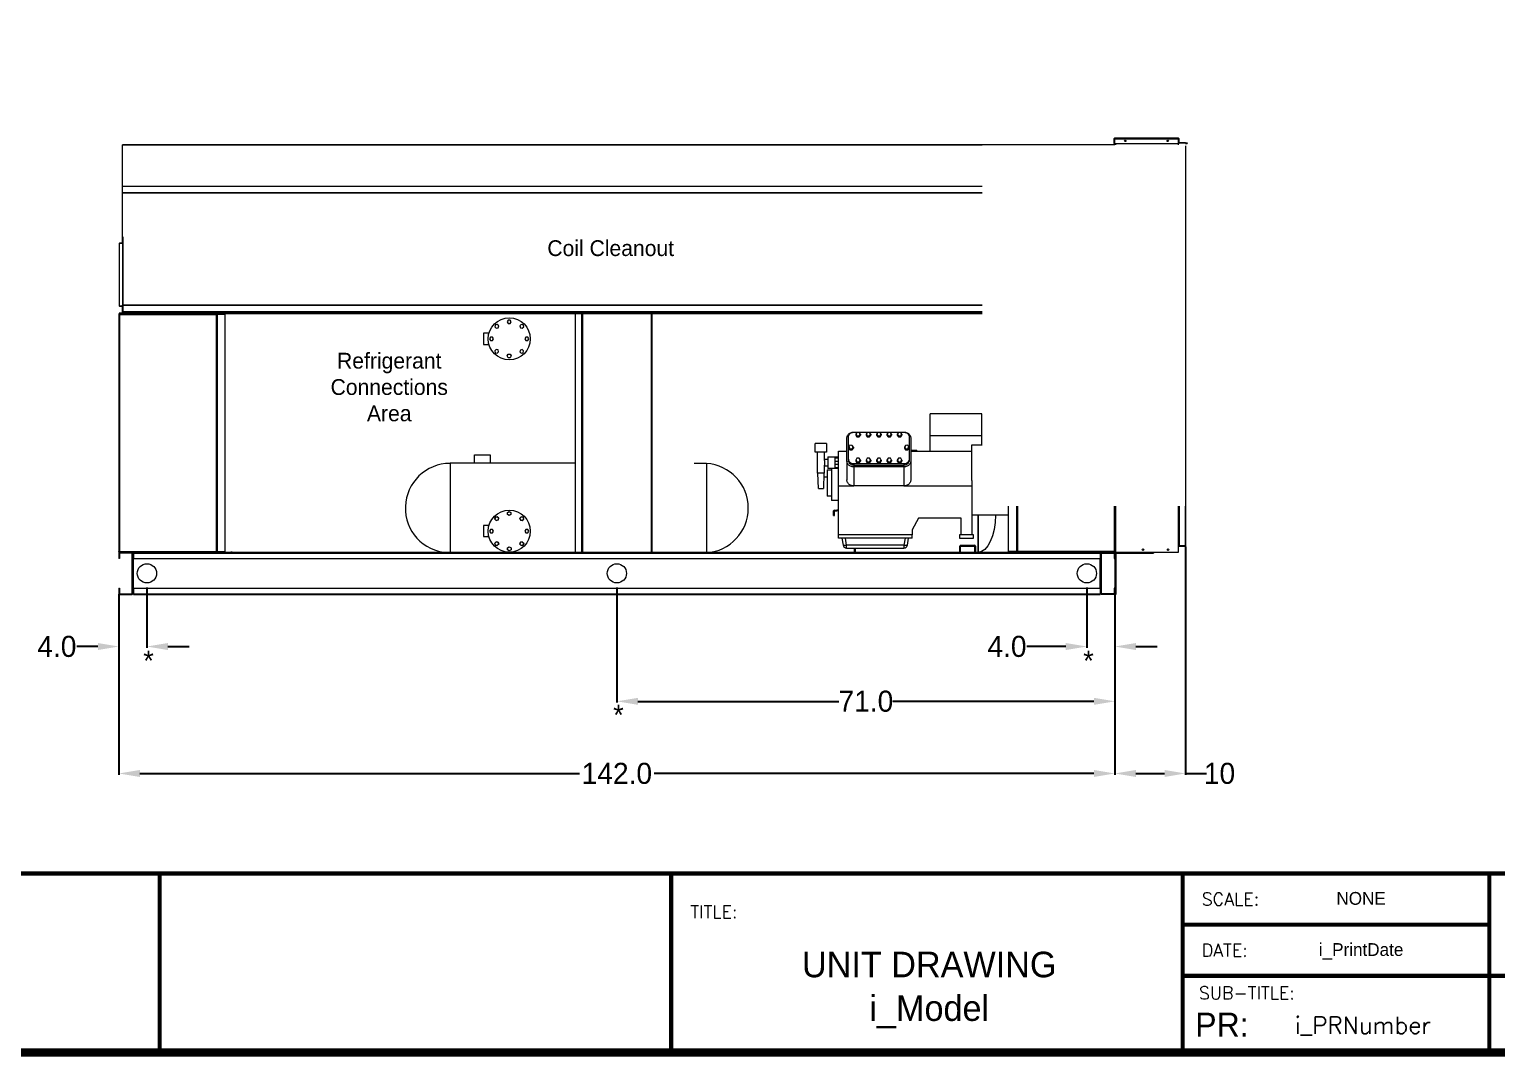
# Model space of a CAD drawing. Header units: inches. Extents: x 2468 to 2948, y -685 to -381.
# Drawn here: x 2574 to 2783.1, y -678.1 to -531.7 of the extents above; entities that cross this region are included whole.
import ezdxf
from ezdxf.enums import TextEntityAlignment as Align

# ---------------------------------------------------------------- set-up
doc = ezdxf.new("R2010")
doc.units = ezdxf.units.IN
doc.header["$MEASUREMENT"] = 0
doc.layers.add('L128', color=7, linetype='Continuous')
doc.styles.add('SIMPLEX', font='SIMPLEX')
doc.dimstyles.get("Standard").update_dxf_attribs({"dimtxt": 3, "dimasz": 3, "dimexe": 0.18, "dimexo": 0.0625, "dimgap": 0.09, "dimtad": 0, "dimtih": 1, "dimtoh": 1, "dimdec": 1, "dimzin": 0, "dimdsep": 46, "dimtxsty": 'Standard', "dimcen": 0.09, "dimadec": 0, "dimazin": 0, "dimtfac": 1, "dimtdec": 1, "dimtofl": 0, "dimtmove": 0, "dimatfit": 3, "dimfxl": 1, "dimtolj": 1, "dimtzin": 0, "dimarcsym": 0})

# ---------------------------------------------------------------- blocks, each defined once
blk = doc.blocks.new('*D9')
at = {"color": 0, "lineweight": -2}
for p, q in [((2728.71, -612.29), (2728.71, -619.84)), ((2724.71, -613.29), (2724.71, -619.84)), ((2721.71, -619.66), (2716.16, -619.66)), ((2731.71, -619.66), (2734.71, -619.66))]:
    blk.add_line(p, q, dxfattribs=at)
at = {"color": 0}
for points in [[(2721.71, -619.16), (2721.71, -620.16), (2724.71, -619.66)], [(2731.71, -619.16), (2731.71, -620.16), (2728.71, -619.66)]]:
    blk.add_solid(points, dxfattribs=at)
at = {"color": 0, "insert": (2713.32, -619.66), "char_height": 3, "attachment_point": 5}
blk.add_mtext('\\A1;4.0', dxfattribs=at)
blk = doc.blocks.new('*D10')
at = {"color": 0, "lineweight": -2}
for p, q in [((2738.78, -605.39), (2738.78, -637.93)), ((2728.71, -612.29), (2728.71, -637.93)), ((2731.71, -637.75), (2735.78, -637.75)), ((2738.78, -637.75), (2741.78, -637.75))]:
    blk.add_line(p, q, dxfattribs=at)
at = {"color": 0}
for points in [[(2731.71, -637.25), (2731.71, -638.25), (2728.71, -637.75)], [(2735.78, -637.25), (2735.78, -638.25), (2738.78, -637.75)]]:
    blk.add_solid(points, dxfattribs=at)
at = {"color": 0, "insert": (2743.62, -637.75), "char_height": 3, "attachment_point": 5}
blk.add_mtext('\\A1;10', dxfattribs=at)
blk = doc.blocks.new('*D11')
at = {"color": 0, "lineweight": -2}
for p, q in [((2586.72, -612.19), (2586.72, -619.84)), ((2590.72, -613.29), (2590.72, -619.84)), ((2583.72, -619.66), (2580.72, -619.66)), ((2593.72, -619.66), (2596.72, -619.66))]:
    blk.add_line(p, q, dxfattribs=at)
at = {"color": 0}
for points in [[(2583.72, -619.16), (2583.72, -620.16), (2586.72, -619.66)], [(2593.72, -619.16), (2593.72, -620.16), (2590.72, -619.66)]]:
    blk.add_solid(points, dxfattribs=at)
at = {"color": 0, "insert": (2577.88, -619.66), "char_height": 3, "attachment_point": 5}
blk.add_mtext('\\A1;4.0', dxfattribs=at)
blk = doc.blocks.new('*D12')
at = {"color": 0, "lineweight": -2}
for p, q in [((2586.72, -616.08), (2586.72, -637.93)), ((2728.71, -616.13), (2728.71, -637.93)), ((2589.72, -637.75), (2652.37, -637.75)), ((2725.71, -637.75), (2663.05, -637.75))]:
    blk.add_line(p, q, dxfattribs=at)
at = {"color": 0}
for points in [[(2589.72, -637.25), (2589.72, -638.25), (2586.72, -637.75)], [(2725.71, -637.25), (2725.71, -638.25), (2728.71, -637.75)]]:
    blk.add_solid(points, dxfattribs=at)
at = {"color": 0, "insert": (2657.71, -637.75), "char_height": 3, "attachment_point": 5}
blk.add_mtext('\\A1;142.0', dxfattribs=at)
blk = doc.blocks.new('*D8')
at = {"color": 0, "lineweight": -2}
for p, q in [((2728.71, -612.29), (2728.71, -627.65)), ((2657.71, -613.29), (2657.71, -627.65)), ((2660.71, -627.47), (2689.37, -627.47)), ((2725.71, -627.47), (2697.05, -627.47))]:
    blk.add_line(p, q, dxfattribs=at)
at = {"color": 0}
for points in [[(2660.71, -626.97), (2660.71, -627.97), (2657.71, -627.47)], [(2725.71, -626.97), (2725.71, -627.97), (2728.71, -627.47)]]:
    blk.add_solid(points, dxfattribs=at)
at = {"color": 0, "insert": (2693.21, -627.47), "char_height": 3, "attachment_point": 5}
blk.add_mtext('\\A1;71.0', dxfattribs=at)

msp = doc.modelspace()

# ---------------------------------------------------------------- linework, layer by layer
at = {"color": 0, "linetype": 'Continuous', "lineweight": 15}
for p, q in [((2638.69, -575.03), (2638.69, -576.6)), ((2639.46, -575.03), (2638.69, -575.03)), ((2638.69, -576.6), (2639.46, -576.6)), ((2638.69, -602.43), (2638.69, -604)), ((2639.46, -602.43), (2638.69, -602.43)), ((2638.69, -604), (2639.46, -604))]:
    msp.add_line(p, q, dxfattribs=at)
at = {"color": 0}
for p, q in [((2590.72, -611.23), (2590.72, -613.23)), ((2590.72, -611.23), (2590.72, -613.23)), ((2657.71, -611.23), (2657.71, -613.23)), ((2724.71, -611.23), (2724.71, -613.23)), ((2724.71, -611.23), (2724.71, -613.23))]:
    msp.add_line(p, q, dxfattribs=at)
at = {"color": 0, "lineweight": 25}
for p, q in [((2592.55, -677.52), (2592.55, -652)), ((2665.45, -677.52), (2665.45, -652)), ((2738.35, -652), (2884.15, -652)), ((2738.35, -677.52), (2738.35, -652)), ((2782.09, -652), (2782.09, -677.52)), ((2782.09, -659.29), (2738.35, -659.29)), ((2884.15, -666.58), (2738.35, -666.58))]:
    msp.add_line(p, q, dxfattribs=at)
for points, const_width in [([(2475.91, -677.52), (2942.47, -677.52), (2942.47, -385.92), (2475.91, -385.92), (2475.91, -677.52)], 1.17), ([(2593.24, -652), (2475.91, -652)], 0.583), ([(2942.47, -652), (2592.55, -652), (2592.55, -677.52)], 0.583), ([(2665.45, -652), (2665.45, -677.52)], 0.583), ([(2738.35, -652), (2738.35, -677.52)], 0.583), ([(2782.09, -652), (2782.09, -677.52)], 0.583), ([(2782.09, -659.29), (2738.35, -659.29)], 0.583), ([(2884.15, -666.58), (2738.35, -666.58)], 0.583)]:
    msp.add_lwpolyline(points, dxfattribs=dict(at, const_width=const_width))
at = {"color": 0, "linetype": 'Continuous', "lineweight": 15}
for points in [[(2640.78, -574.23), (2640.86, -573.96), (2640.66, -573.76), (2640.39, -573.83), (2640.32, -574.1), (2640.51, -574.3)], [(2642.06, -573.38), (2642.2, -573.62), (2642.48, -573.62), (2642.62, -573.38), (2642.48, -573.14), (2642.2, -573.14)], [(2643.96, -574.24), (2644.23, -574.31), (2644.43, -574.11), (2644.35, -573.84), (2644.08, -573.77), (2643.88, -573.97)], [(2640.12, -575.81), (2639.98, -575.57), (2639.7, -575.57), (2639.56, -575.81), (2639.7, -576.06), (2639.98, -576.06)], [(2644.61, -575.82), (2644.75, -576.07), (2645.03, -576.07), (2645.17, -575.82), (2645.03, -575.58), (2644.75, -575.58)], [(2640.78, -577.4), (2640.51, -577.33), (2640.31, -577.53), (2640.38, -577.8), (2640.65, -577.87), (2640.85, -577.67)], [(2642.06, -578.26), (2642.2, -578.01), (2642.48, -578.01), (2642.62, -578.26), (2642.48, -578.5), (2642.2, -578.5)], [(2643.95, -577.41), (2643.88, -577.68), (2644.07, -577.88), (2644.35, -577.81), (2644.42, -577.53), (2644.22, -577.34)], [(2640.78, -601.64), (2640.51, -601.71), (2640.31, -601.51), (2640.38, -601.24), (2640.65, -601.17), (2640.85, -601.36)], [(2640.78, -601.63), (2640.86, -601.36), (2640.66, -601.16), (2640.39, -601.23), (2640.32, -601.5), (2640.51, -601.7)], [(2642.36, -600.97), (2642.12, -600.83), (2642.12, -600.55), (2642.36, -600.41), (2642.6, -600.55), (2642.6, -600.83)], [(2643.95, -601.63), (2643.88, -601.36), (2644.07, -601.16), (2644.35, -601.23), (2644.42, -601.5), (2644.22, -601.7)], [(2643.96, -601.64), (2644.23, -601.71), (2644.43, -601.51), (2644.35, -601.24), (2644.08, -601.17), (2643.88, -601.36)], [(2640.12, -603.21), (2639.98, -602.97), (2639.7, -602.97), (2639.56, -603.21), (2639.7, -603.45), (2639.98, -603.45)], [(2644.61, -603.22), (2644.75, -603.47), (2645.03, -603.47), (2645.17, -603.22), (2645.03, -602.98), (2644.75, -602.98)], [(2640.78, -604.8), (2640.51, -604.73), (2640.31, -604.93), (2640.38, -605.2), (2640.65, -605.27), (2640.85, -605.07)], [(2640.78, -604.81), (2640.86, -605.08), (2640.66, -605.28), (2640.39, -605.2), (2640.32, -604.93), (2640.51, -604.74)], [(2642.37, -605.46), (2642.62, -605.6), (2642.62, -605.88), (2642.37, -606.02), (2642.13, -605.88), (2642.13, -605.6)], [(2643.96, -604.8), (2644.23, -604.73), (2644.43, -604.93), (2644.35, -605.2), (2644.08, -605.27), (2643.88, -605.07)], [(2643.95, -604.81), (2643.88, -605.08), (2644.07, -605.28), (2644.35, -605.2), (2644.42, -604.93), (2644.22, -604.74)]]:
    msp.add_lwpolyline(points, close=True, dxfattribs=at)
for centre in [(2642.37, -575.82), (2642.37, -603.22), (2642.37, -603.22)]:
    msp.add_circle(centre, 3, dxfattribs=at)
at = {"layer": 'L128', "color": 0, "linetype": 'Continuous', "lineweight": 15}
for p, q in [((2728.56, -547.31), (2728.64, -547.31)), ((2728.56, -547.31), (2728.56, -547.98)), ((2728.56, -547.98), (2728.64, -547.98)), ((2728.64, -547.23), (2728.64, -547.31)), ((2737.78, -547.23), (2728.64, -547.23)), ((2728.64, -547.31), (2737.78, -547.31)), ((2728.64, -547.31), (2728.64, -547.98)), ((2728.64, -547.31), (2728.64, -547.98)), ((2728.64, -547.98), (2737.78, -547.98)), ((2728.71, -547.98), (2728.71, -548.18)), ((2728.78, -547.98), (2728.78, -548.18)), ((2737.71, -547.98), (2737.71, -548.18)), ((2737.78, -547.31), (2737.78, -547.23)), ((2737.78, -547.98), (2737.78, -547.31)), ((2737.78, -547.31), (2737.86, -547.31)), ((2737.78, -547.85), (2737.78, -547.31)), ((2737.78, -547.37), (2737.78, -547.37)), ((2737.78, -547.85), (2737.86, -547.85)), ((2737.78, -548.18), (2737.78, -547.85)), ((2737.86, -547.85), (2737.85, -547.92)), ((2738.75, -547.96), (2737.85, -547.92)), ((2737.86, -547.85), (2737.86, -547.31)), ((2738.75, -547.89), (2737.86, -547.85)), ((2738.75, -547.89), (2738.75, -547.96)), ((2738.75, -547.89), (2739, -547.9)), ((2738.75, -547.96), (2739, -547.97)), ((2739, -547.9), (2739, -547.97)), ((2716.75, -548.18), (2587.25, -548.18)), ((2587.25, -548.23), (2587.25, -548.18)), ((2709.78, -548.23), (2587.25, -548.23)), ((2587.25, -562.24), (2587.25, -548.23)), ((2728.71, -548.18), (2716.83, -548.18)), ((2738.78, -548.29), (2738.78, -605.33)), ((2738.78, -548.29), (2738.78, -605.33)), ((2709.78, -554.09), (2587.3, -554.09)), ((2709.78, -555.02), (2587.3, -555.02)), ((2709.78, -555.02), (2587.3, -555.02)), ((2709.78, -555.02), (2587.3, -555.02)), ((2709.78, -555.07), (2587.3, -555.07)), ((2709.78, -555.07), (2587.3, -555.07)), ((2709.78, -555.07), (2587.3, -555.07)), ((2586.82, -562.22), (2586.77, -562.22)), ((2586.77, -562.22), (2586.77, -571.12)), ((2586.82, -562.22), (2586.82, -562.17)), ((2587.25, -562.17), (2586.82, -562.17)), ((2586.82, -571.12), (2586.82, -562.22)), ((2587.25, -562.22), (2586.82, -562.22)), ((2587.25, -562.22), (2586.82, -562.22)), ((2587.3, -562.24), (2587.25, -562.24)), ((2587.25, -562.24), (2587.25, -571.02)), ((2587.3, -561.27), (2587.3, -562.19)), ((2587.3, -562.19), (2587.3, -562.24)), ((2587.3, -562.19), (2587.3, -562.19)), ((2587.3, -562.24), (2587.3, -571.02)), ((2587.25, -572.18), (2587.25, -571.02)), ((2587.25, -571.02), (2587.3, -571.02)), ((2587.3, -571.02), (2587.3, -571.07)), ((2709.78, -571.02), (2587.3, -571.02)), ((2586.72, -572.34), (2586.82, -572.34)), ((2586.72, -572.34), (2586.72, -606.13)), ((2587, -572.17), (2586.75, -572.17)), ((2586.75, -572.17), (2586.75, -572.23)), ((2586.82, -572.23), (2586.75, -572.23)), ((2586.77, -571.12), (2586.82, -571.12)), ((2586.82, -571.12), (2587.25, -571.12)), ((2586.82, -571.17), (2586.82, -571.12)), ((2586.82, -571.12), (2587.25, -571.12)), ((2586.82, -571.17), (2587.25, -571.17)), ((2586.82, -572.23), (2587.4, -572.23)), ((2586.82, -572.33), (2586.82, -572.23)), ((2586.82, -572.23), (2586.82, -572.23)), ((2586.82, -572.34), (2600.61, -572.34)), ((2586.82, -572.34), (2586.82, -606.13)), ((2587.25, -572.17), (2587, -572.17)), ((2587, -572.17), (2587, -572.23)), ((2587.5, -572.18), (2587.25, -572.18)), ((2587.25, -572.18), (2587.25, -572.23)), ((2709.78, -572.18), (2587.25, -572.18)), ((2587.25, -572.18), (2587.25, -572.18)), ((2709.78, -571.07), (2587.3, -571.07)), ((2587.3, -571.07), (2587.3, -571.07)), ((2709.78, -571.07), (2587.3, -571.07)), ((2587.3, -571.07), (2587.3, -571.99)), ((2709.78, -571.99), (2587.3, -571.99)), ((2587.5, -572.23), (2587.4, -572.23)), ((2587.5, -572.18), (2587.5, -572.23)), ((2709.78, -572.18), (2587.5, -572.18)), ((2709.78, -572.23), (2587.5, -572.23)), ((2600.61, -572.23), (2600.61, -572.34)), ((2600.61, -572.34), (2600.61, -606.13)), ((2600.61, -572.34), (2600.72, -572.34)), ((2600.72, -572.34), (2600.72, -606.13)), ((2600.72, -606.13), (2600.72, -572.34)), ((2600.72, -572.34), (2600.72, -572.34)), ((2601.86, -572.34), (2600.72, -572.34)), ((2601.86, -606.13), (2601.86, -572.34)), ((2651.82, -606.23), (2651.82, -572.23)), ((2652.71, -572.23), (2652.71, -606.23)), ((2652.71, -606.23), (2652.71, -572.23)), ((2652.82, -572.23), (2652.82, -606.23)), ((2662.61, -572.23), (2662.61, -606.23)), ((2662.71, -572.23), (2662.71, -606.23)), ((2662.71, -572.23), (2662.71, -606.23)), ((2709.73, -586.52), (2702.35, -586.52)), ((2702.35, -589.66), (2702.35, -586.52)), ((2709.73, -589.66), (2709.73, -586.52)), ((2690.74, -592.98), (2690.74, -589.78)), ((2691.49, -589.1), (2698.61, -589.1)), ((2691.49, -589.11), (2698.61, -589.11)), ((2691.93, -589.15), (2691.77, -589.4)), ((2691.77, -589.4), (2691.93, -589.65)), ((2691.77, -589.4), (2691.77, -589.53)), ((2691.77, -589.53), (2691.93, -589.78)), ((2692.25, -589.15), (2691.93, -589.15)), ((2691.93, -589.65), (2692.25, -589.65)), ((2691.93, -589.65), (2691.93, -589.78)), ((2691.93, -589.78), (2692.25, -589.78)), ((2692.42, -589.4), (2692.25, -589.15)), ((2692.25, -589.65), (2692.42, -589.4)), ((2692.25, -589.78), (2692.42, -589.53)), ((2692.25, -589.65), (2692.25, -589.78)), ((2692.42, -589.4), (2692.42, -589.53)), ((2693.41, -589.15), (2693.25, -589.4)), ((2693.25, -589.4), (2693.41, -589.65)), ((2693.25, -589.4), (2693.25, -589.53)), ((2693.25, -589.53), (2693.41, -589.78)), ((2693.74, -589.15), (2693.41, -589.15)), ((2693.41, -589.65), (2693.41, -589.78)), ((2693.41, -589.65), (2693.74, -589.65)), ((2693.41, -589.78), (2693.74, -589.78)), ((2693.9, -589.4), (2693.74, -589.15)), ((2693.74, -589.65), (2693.9, -589.4)), ((2693.74, -589.78), (2693.9, -589.53)), ((2693.74, -589.65), (2693.74, -589.78)), ((2693.9, -589.4), (2693.9, -589.53)), ((2694.89, -589.15), (2694.73, -589.4)), ((2694.73, -589.4), (2694.89, -589.65)), ((2694.73, -589.4), (2694.73, -589.53)), ((2694.73, -589.53), (2694.89, -589.78)), ((2695.22, -589.15), (2694.89, -589.15)), ((2694.89, -589.65), (2695.22, -589.65)), ((2694.89, -589.65), (2694.89, -589.78)), ((2694.89, -589.78), (2695.22, -589.78)), ((2695.38, -589.4), (2695.22, -589.15)), ((2695.22, -589.65), (2695.38, -589.4)), ((2695.22, -589.78), (2695.38, -589.53)), ((2695.22, -589.65), (2695.22, -589.78)), ((2695.38, -589.4), (2695.38, -589.53)), ((2696.37, -589.15), (2696.21, -589.4)), ((2696.21, -589.4), (2696.37, -589.65)), ((2696.21, -589.4), (2696.21, -589.53)), ((2696.21, -589.53), (2696.37, -589.78)), ((2696.7, -589.15), (2696.37, -589.15)), ((2696.37, -589.65), (2696.7, -589.65)), ((2696.37, -589.65), (2696.37, -589.78)), ((2696.37, -589.78), (2696.7, -589.78)), ((2696.86, -589.4), (2696.7, -589.15)), ((2696.7, -589.65), (2696.86, -589.4)), ((2696.7, -589.78), (2696.86, -589.53)), ((2696.7, -589.65), (2696.7, -589.78)), ((2696.86, -589.4), (2696.86, -589.53)), ((2697.85, -589.15), (2697.69, -589.4)), ((2697.69, -589.4), (2697.85, -589.65)), ((2697.69, -589.4), (2697.69, -589.53)), ((2697.69, -589.53), (2697.85, -589.78)), ((2698.18, -589.15), (2697.85, -589.15)), ((2697.85, -589.65), (2698.18, -589.65)), ((2697.85, -589.65), (2697.85, -589.78)), ((2697.85, -589.78), (2698.18, -589.78)), ((2698.34, -589.4), (2698.18, -589.15)), ((2698.18, -589.65), (2698.34, -589.4)), ((2698.18, -589.78), (2698.34, -589.53)), ((2698.18, -589.65), (2698.18, -589.78)), ((2698.34, -589.4), (2698.34, -589.53)), ((2699.36, -589.78), (2699.36, -592.98)), ((2709.73, -589.66), (2702.35, -589.66)), ((2702.35, -591.8), (2702.35, -589.66)), ((2709.73, -590.92), (2709.73, -589.66)), ((2685.98, -591.97), (2685.98, -590.72)), ((2687.61, -590.72), (2685.98, -590.72)), ((2687.61, -590.72), (2687.61, -591.97)), ((2689.3, -591.8), (2690.49, -591.8)), ((2689.3, -596.78), (2689.3, -591.8)), ((2690.49, -593.18), (2690.49, -589.99)), ((2690.93, -590.99), (2690.77, -591.24)), ((2690.77, -591.24), (2690.93, -591.49)), ((2690.77, -591.24), (2690.77, -591.38)), ((2690.77, -591.38), (2690.93, -591.63)), ((2691.26, -591), (2690.93, -590.99)), ((2690.93, -591.49), (2691.25, -591.49)), ((2690.93, -591.49), (2690.93, -591.63)), ((2690.93, -591.63), (2691.25, -591.63)), ((2691.25, -591.49), (2691.42, -591.25)), ((2691.25, -591.63), (2691.42, -591.38)), ((2691.25, -591.49), (2691.25, -591.63)), ((2691.42, -591.25), (2691.26, -591)), ((2691.42, -591.25), (2691.42, -591.38)), ((2698.85, -591), (2698.69, -591.25)), ((2698.69, -591.25), (2698.85, -591.49)), ((2698.69, -591.25), (2698.69, -591.38)), ((2698.69, -591.38), (2698.85, -591.63)), ((2699.18, -590.99), (2698.85, -591)), ((2698.85, -591.49), (2699.18, -591.49)), ((2698.85, -591.49), (2698.85, -591.63)), ((2698.85, -591.63), (2699.18, -591.63)), ((2699.34, -591.24), (2699.18, -590.99)), ((2699.18, -591.49), (2699.34, -591.24)), ((2699.18, -591.63), (2699.34, -591.38)), ((2699.18, -591.49), (2699.18, -591.63)), ((2699.34, -591.24), (2699.34, -591.38)), ((2699.61, -589.99), (2699.61, -593.18)), ((2700.49, -591.74), (2699.61, -591.74)), ((2699.61, -591.8), (2708.31, -591.8)), ((2700.49, -591.74), (2700.49, -591.8)), ((2708.31, -590.92), (2709.78, -590.92)), ((2708.31, -595.99), (2708.31, -590.92)), ((2651.82, -593.55), (2633.93, -593.55)), ((2633.93, -593.55), (2633.93, -606.29)), ((2670.48, -593.56), (2668.71, -593.56)), ((2670.48, -593.56), (2670.48, -606.29)), ((2687.61, -591.97), (2685.98, -591.97)), ((2686.3, -594.97), (2686.3, -591.97)), ((2687.3, -593.13), (2687.3, -591.97)), ((2687.3, -592.97), (2687.8, -592.97)), ((2687.3, -593.13), (2687.3, -593.8)), ((2687.3, -594.97), (2687.3, -593.8)), ((2687.8, -593.97), (2687.3, -593.97)), ((2687.8, -592.65), (2689.3, -592.65)), ((2687.8, -592.65), (2687.8, -594.28)), ((2688.8, -592.76), (2689.3, -592.76)), ((2688.8, -592.76), (2688.8, -593.25)), ((2688.8, -593.25), (2689.3, -593.25)), ((2688.8, -593.25), (2688.8, -593.68)), ((2688.8, -593.68), (2689.3, -593.68)), ((2688.8, -593.68), (2688.8, -594.17)), ((2690.49, -593.18), (2690.49, -595.89)), ((2690.74, -592.98), (2690.74, -593.18)), ((2691.49, -593.64), (2691.49, -593.85)), ((2698.61, -593.64), (2691.49, -593.64)), ((2698.61, -593.85), (2691.49, -593.85)), ((2691.93, -592.84), (2691.77, -593.09)), ((2691.77, -593.09), (2691.93, -593.34)), ((2691.77, -593.09), (2691.77, -593.23)), ((2691.77, -593.23), (2691.93, -593.48)), ((2692.25, -592.84), (2691.93, -592.84)), ((2691.93, -593.34), (2692.25, -593.34)), ((2691.93, -593.34), (2691.93, -593.48)), ((2691.93, -593.48), (2692.25, -593.48)), ((2692.42, -593.09), (2692.25, -592.84)), ((2692.25, -593.34), (2692.42, -593.09)), ((2692.25, -593.48), (2692.42, -593.23)), ((2692.25, -593.34), (2692.25, -593.48)), ((2692.42, -593.09), (2692.42, -593.23)), ((2693.41, -592.84), (2693.25, -593.09)), ((2693.25, -593.09), (2693.41, -593.34)), ((2693.25, -593.09), (2693.25, -593.23)), ((2693.25, -593.23), (2693.41, -593.48)), ((2693.74, -592.84), (2693.41, -592.84)), ((2693.41, -593.34), (2693.74, -593.34)), ((2693.41, -593.34), (2693.41, -593.48)), ((2693.41, -593.48), (2693.74, -593.48)), ((2693.9, -593.09), (2693.74, -592.84)), ((2693.74, -593.34), (2693.9, -593.09)), ((2693.74, -593.48), (2693.9, -593.23)), ((2693.74, -593.34), (2693.74, -593.48)), ((2693.9, -593.09), (2693.9, -593.23)), ((2694.89, -592.84), (2694.73, -593.09)), ((2694.73, -593.09), (2694.89, -593.34)), ((2694.73, -593.09), (2694.73, -593.23)), ((2694.73, -593.23), (2694.89, -593.48)), ((2695.22, -592.84), (2694.89, -592.84)), ((2694.89, -593.34), (2695.22, -593.34)), ((2694.89, -593.34), (2694.89, -593.48)), ((2694.89, -593.48), (2695.22, -593.48)), ((2695.38, -593.09), (2695.22, -592.84)), ((2695.22, -593.34), (2695.38, -593.09)), ((2695.22, -593.48), (2695.38, -593.23)), ((2695.22, -593.34), (2695.22, -593.48)), ((2695.38, -593.09), (2695.38, -593.23)), ((2696.37, -592.84), (2696.21, -593.09)), ((2696.21, -593.09), (2696.37, -593.34)), ((2696.21, -593.09), (2696.21, -593.23)), ((2696.21, -593.23), (2696.37, -593.48)), ((2696.7, -592.84), (2696.37, -592.84)), ((2696.37, -593.34), (2696.37, -593.48)), ((2696.37, -593.34), (2696.7, -593.34)), ((2696.37, -593.48), (2696.7, -593.48)), ((2696.86, -593.09), (2696.7, -592.84)), ((2696.7, -593.34), (2696.86, -593.09)), ((2696.7, -593.48), (2696.86, -593.23)), ((2696.7, -593.34), (2696.7, -593.48)), ((2696.86, -593.09), (2696.86, -593.23)), ((2697.85, -592.84), (2697.69, -593.09)), ((2697.69, -593.09), (2697.85, -593.34)), ((2697.69, -593.09), (2697.69, -593.23)), ((2697.69, -593.23), (2697.85, -593.48)), ((2698.18, -592.84), (2697.85, -592.84)), ((2697.85, -593.34), (2697.85, -593.48)), ((2697.85, -593.34), (2698.18, -593.34)), ((2697.85, -593.48), (2698.18, -593.48)), ((2698.34, -593.09), (2698.18, -592.84)), ((2698.18, -593.34), (2698.34, -593.09)), ((2698.18, -593.48), (2698.34, -593.23)), ((2698.18, -593.34), (2698.18, -593.48)), ((2698.34, -593.09), (2698.34, -593.23)), ((2698.61, -593.64), (2698.61, -593.85)), ((2699.36, -592.98), (2699.36, -593.18)), ((2699.61, -593.18), (2699.61, -595.89)), ((2687.3, -594.97), (2686.3, -594.97)), ((2686.44, -597.14), (2686.36, -594.97)), ((2687.23, -594.97), (2687.16, -597.14)), ((2687.22, -595.48), (2687.67, -595.48)), ((2687.67, -594.49), (2688.3, -594.49)), ((2687.67, -594.49), (2687.67, -598.22)), ((2689.3, -594.28), (2687.8, -594.28)), ((2688.3, -594.28), (2688.3, -598.86)), ((2688.8, -594.17), (2689.3, -594.17)), ((2691.49, -594.07), (2691.49, -596.78)), ((2698.61, -594.07), (2691.49, -594.07)), ((2698.61, -594.07), (2698.61, -596.78)), ((2708.31, -595.99), (2708.31, -596.78)), ((2686.44, -597.14), (2687.16, -597.14)), ((2689.3, -596.78), (2691.49, -596.78)), ((2689.3, -603.73), (2689.3, -596.78)), ((2698.61, -596.78), (2691.49, -596.78)), ((2698.61, -596.78), (2708.31, -596.78)), ((2708.31, -596.78), (2708.31, -603.73)), ((2688.3, -598.22), (2687.67, -598.22)), ((2689.3, -598.86), (2688.3, -598.86)), ((2688.71, -600.23), (2688.71, -600.34)), ((2688.71, -600.23), (2689.08, -600.23)), ((2689.3, -600.23), (2689.08, -600.23)), ((2689.08, -600.23), (2689.08, -600.34)), ((2713.56, -606.13), (2713.56, -599.68)), ((2714.71, -599.68), (2714.71, -606.13)), ((2714.71, -606.13), (2714.71, -599.68)), ((2714.81, -599.68), (2714.81, -606.13)), ((2728.6, -599.68), (2728.6, -606.13)), ((2728.71, -599.68), (2728.71, -606.23)), ((2728.78, -599.68), (2728.78, -606.23)), ((2737.71, -599.68), (2737.71, -606.23)), ((2737.71, -599.68), (2737.71, -606.23)), ((2737.78, -606.23), (2737.78, -599.68)), ((2737.78, -606.23), (2737.78, -599.68)), ((2737.86, -604.83), (2737.86, -599.68)), ((2737.86, -599.68), (2737.86, -605.33)), ((2737.86, -604.83), (2737.86, -599.68)), ((2737.86, -599.68), (2737.86, -605.33)), ((2738.71, -599.68), (2738.71, -605.33)), ((2738.71, -599.68), (2738.71, -605.33)), ((2688.71, -600.34), (2688.6, -600.34)), ((2688.6, -600.98), (2688.6, -600.34)), ((2688.6, -600.98), (2688.71, -600.98)), ((2688.71, -600.34), (2689.08, -600.34)), ((2688.71, -600.98), (2688.71, -600.34)), ((2689.3, -600.34), (2689.08, -600.34)), ((2700.7, -601.39), (2699.79, -603.01)), ((2702.91, -601.39), (2700.7, -601.39)), ((2706.78, -601.39), (2702.91, -601.39)), ((2706.78, -603.73), (2706.78, -601.39)), ((2713.56, -600.92), (2708.31, -600.92)), ((2709.17, -600.92), (2709.17, -606.23)), ((2709.18, -600.92), (2709.18, -606.22)), ((2709.2, -600.92), (2709.2, -606.23)), ((2699.79, -603.73), (2689.3, -603.73)), ((2689.3, -604.23), (2689.3, -603.73)), ((2699.79, -604.23), (2689.3, -604.23)), ((2689.8, -604.23), (2689.97, -605.23)), ((2690.46, -605.23), (2690.29, -604.23)), ((2698.8, -604.23), (2698.63, -605.23)), ((2699.12, -605.23), (2699.3, -604.23)), ((2699.79, -603.01), (2699.79, -603.73)), ((2699.79, -604.23), (2699.79, -603.73)), ((2706.55, -603.73), (2706.55, -604.23)), ((2708.55, -603.73), (2706.55, -603.73)), ((2706.55, -604.23), (2708.55, -604.23)), ((2708.55, -604.23), (2708.55, -603.73)), ((2586.71, -606.23), (2586.71, -606.13)), ((2586.72, -606.13), (2586.71, -606.13)), ((2586.82, -606.23), (2586.71, -606.23)), ((2586.72, -606.13), (2586.82, -606.13)), ((2586.72, -606.34), (2586.82, -606.34)), ((2586.72, -606.34), (2586.72, -607.11)), ((2586.82, -606.13), (2600.61, -606.13)), ((2586.82, -606.13), (2586.82, -606.23)), ((2586.82, -606.34), (2586.82, -606.23)), ((2588.61, -606.23), (2586.82, -606.23)), ((2588.61, -606.34), (2586.82, -606.34)), ((2586.82, -606.34), (2586.82, -607.11)), ((2588.61, -606.23), (2600.61, -606.23)), ((2588.61, -606.23), (2588.61, -606.34)), ((2588.61, -606.34), (2588.72, -606.34)), ((2588.61, -612.13), (2588.61, -606.34)), ((2588.72, -606.34), (2588.82, -606.34)), ((2588.72, -612.13), (2588.72, -606.34)), ((2588.78, -606.23), (2588.78, -606.34)), ((2588.78, -606.23), (2588.82, -606.23)), ((2588.82, -606.23), (2726.6, -606.23)), ((2588.82, -606.23), (2588.82, -606.34)), ((2588.82, -606.34), (2726.6, -606.34)), ((2588.82, -606.34), (2588.82, -607.11)), ((2588.82, -612.13), (2588.82, -606.34)), ((2588.82, -606.34), (2588.82, -606.34)), ((2600.73, -606.13), (2600.61, -606.13)), ((2600.61, -606.13), (2600.61, -606.23)), ((2600.61, -606.13), (2600.72, -606.13)), ((2600.72, -606.13), (2600.72, -606.13)), ((2600.72, -606.13), (2601.86, -606.13)), ((2600.73, -606.23), (2600.73, -606.13)), ((2600.79, -606.13), (2600.73, -606.13)), ((2600.79, -606.13), (2600.79, -606.13)), ((2600.79, -606.13), (2600.79, -606.13)), ((2600.79, -606.13), (2600.79, -606.13)), ((2600.79, -606.13), (2600.79, -606.13)), ((2600.79, -606.13), (2600.79, -606.13)), ((2600.79, -606.13), (2600.79, -606.13)), ((2600.79, -606.13), (2600.79, -606.13)), ((2600.79, -606.13), (2600.79, -606.13)), ((2600.79, -606.13), (2600.79, -606.13)), ((2602.79, -606.23), (2602.79, -606.13)), ((2602.8, -606.23), (2602.8, -606.13)), ((2651.82, -606.23), (2663.61, -606.23)), ((2698.63, -605.23), (2690.46, -605.23)), ((2690.46, -605.64), (2690.46, -605.23)), ((2690.46, -605.64), (2698.63, -605.64)), ((2691.6, -606.23), (2691.6, -605.64)), ((2691.71, -606.23), (2691.71, -605.64)), ((2698.63, -605.23), (2698.63, -605.64)), ((2706.61, -605.34), (2706.71, -605.34)), ((2706.61, -606.23), (2706.61, -605.34)), ((2706.71, -605.23), (2708.71, -605.23)), ((2706.71, -605.34), (2706.71, -605.23)), ((2706.71, -605.34), (2708.71, -605.34)), ((2706.71, -606.23), (2706.71, -605.34)), ((2708.71, -605.23), (2708.71, -605.34)), ((2708.71, -605.34), (2708.81, -605.34)), ((2708.71, -605.34), (2708.71, -606.23)), ((2708.81, -605.34), (2708.81, -606.23)), ((2709.18, -606.22), (2709.17, -606.23)), ((2709.2, -606.23), (2709.18, -606.22)), ((2714.71, -606.13), (2713.56, -606.13)), ((2714.81, -606.13), (2714.71, -606.13)), ((2714.71, -606.13), (2714.71, -606.13)), ((2728.6, -606.13), (2714.81, -606.13)), ((2714.81, -606.13), (2714.81, -606.23)), ((2726.81, -606.23), (2714.81, -606.23)), ((2726.6, -606.23), (2726.6, -606.34)), ((2726.6, -606.34), (2726.6, -607.11)), ((2726.71, -606.34), (2726.6, -606.34)), ((2726.6, -606.34), (2726.6, -612.13)), ((2726.6, -606.34), (2726.6, -606.34)), ((2726.71, -606.34), (2726.71, -612.13)), ((2726.71, -606.34), (2726.81, -606.34)), ((2726.81, -606.34), (2726.81, -606.23)), ((2726.81, -606.23), (2728.6, -606.23)), ((2726.81, -606.34), (2728.6, -606.34)), ((2726.81, -612.13), (2726.81, -606.34)), ((2728.71, -606.13), (2728.6, -606.13)), ((2728.6, -606.13), (2728.6, -606.23)), ((2728.6, -606.23), (2728.6, -606.34)), ((2728.6, -606.34), (2728.71, -606.34)), ((2728.6, -606.34), (2728.6, -607.11)), ((2728.71, -606.23), (2728.78, -606.23)), ((2728.71, -606.23), (2728.71, -606.34)), ((2728.71, -606.34), (2728.71, -607.11)), ((2728.78, -606.23), (2737.71, -606.23)), ((2728.84, -606.23), (2728.84, -612.23)), ((2728.84, -606.23), (2728.84, -612.23)), ((2728.84, -606.37), (2734.21, -606.37)), ((2730.21, -606.37), (2730.71, -606.37)), ((2734.21, -606.23), (2734.21, -606.37)), ((2737.71, -606.23), (2737.78, -606.23)), ((2737.86, -604.83), (2737.78, -604.83)), ((2737.86, -605.33), (2737.78, -605.33)), ((2738.71, -605.33), (2737.78, -605.33)), ((2738.71, -605.4), (2737.78, -605.4)), ((2737.86, -604.83), (2737.86, -605.33)), ((2737.86, -605.33), (2737.86, -605.33)), ((2738.71, -605.33), (2737.86, -605.33)), ((2738.78, -605.33), (2738.71, -605.33)), ((2738.71, -605.33), (2738.71, -605.4)), ((2586.82, -607.11), (2586.72, -607.11)), ((2588.82, -607.11), (2726.6, -607.11)), ((2588.82, -611.36), (2588.82, -607.11)), ((2726.6, -611.36), (2726.6, -607.11)), ((2728.6, -607.11), (2728.71, -607.11)), ((2728.71, -607.11), (2728.71, -611.36)), ((2586.72, -611.36), (2586.72, -612.13)), ((2586.72, -611.36), (2586.82, -611.36)), ((2586.82, -612.13), (2586.72, -612.13)), ((2586.82, -611.36), (2586.82, -612.13)), ((2586.82, -612.23), (2586.82, -612.13)), ((2586.82, -612.13), (2588.61, -612.13)), ((2586.82, -612.23), (2588.61, -612.23)), ((2588.72, -612.13), (2588.61, -612.13)), ((2588.61, -612.13), (2588.61, -612.23)), ((2588.72, -612.13), (2588.82, -612.13)), ((2588.82, -611.36), (2588.82, -612.13)), ((2588.82, -611.36), (2726.6, -611.36)), ((2588.82, -612.13), (2726.6, -612.13)), ((2588.82, -612.13), (2588.82, -612.23)), ((2588.82, -612.13), (2588.82, -612.13)), ((2588.82, -612.23), (2726.6, -612.23)), ((2726.6, -611.36), (2726.6, -612.13)), ((2726.6, -612.13), (2726.6, -612.23)), ((2726.71, -612.13), (2726.6, -612.13)), ((2726.6, -612.13), (2726.6, -612.13)), ((2726.81, -612.13), (2726.71, -612.13)), ((2726.81, -612.23), (2726.81, -612.13)), ((2728.6, -612.13), (2726.81, -612.13)), ((2728.6, -612.23), (2726.81, -612.23)), ((2728.6, -611.36), (2728.6, -612.13)), ((2728.71, -611.36), (2728.6, -611.36)), ((2728.6, -612.13), (2728.6, -612.23)), ((2728.71, -612.13), (2728.6, -612.13)), ((2728.71, -611.36), (2728.71, -612.13)), ((2728.71, -612.13), (2728.71, -612.23)), ((2728.84, -612.23), (2728.71, -612.23)), ((2728.84, -612.23), (2728.84, -612.23))]:
    msp.add_line(p, q, dxfattribs=at)
at = {"layer": 'L128', "color": 0, "linetype": 'Continuous', "lineweight": 15, "flags": 128}
for points in [[(2690.49, -589.99), (2690.5, -589.88), (2690.52, -589.77), (2690.56, -589.67), (2690.61, -589.57), (2690.67, -589.48), (2690.74, -589.4), (2690.83, -589.32), (2690.92, -589.25), (2691.03, -589.2), (2691.14, -589.16), (2691.25, -589.12), (2691.37, -589.1), (2691.49, -589.1)], [(2690.74, -589.78), (2690.75, -589.68), (2690.77, -589.59), (2690.81, -589.5), (2690.86, -589.42), (2690.93, -589.34), (2691, -589.28), (2691.09, -589.22), (2691.18, -589.17), (2691.28, -589.14), (2691.39, -589.12), (2691.49, -589.11)], [(2698.61, -589.1), (2698.74, -589.1), (2698.85, -589.12), (2698.97, -589.16), (2699.08, -589.2), (2699.18, -589.25), (2699.28, -589.32), (2699.36, -589.4), (2699.44, -589.48), (2699.5, -589.57), (2699.55, -589.67), (2699.59, -589.77), (2699.61, -589.88), (2699.61, -589.99)], [(2698.61, -589.11), (2698.72, -589.12), (2698.83, -589.14), (2698.93, -589.17), (2699.02, -589.22), (2699.11, -589.28), (2699.18, -589.34), (2699.25, -589.42), (2699.3, -589.5), (2699.33, -589.59), (2699.36, -589.68), (2699.36, -589.78)], [(2691.49, -594.07), (2691.37, -594.07), (2691.25, -594.05), (2691.14, -594.01), (2691.03, -593.97), (2690.92, -593.92), (2690.83, -593.85), (2690.74, -593.77), (2690.67, -593.69), (2690.61, -593.6), (2690.56, -593.5), (2690.52, -593.4), (2690.5, -593.29), (2690.49, -593.18)], [(2691.49, -593.64), (2691.39, -593.64), (2691.28, -593.62), (2691.18, -593.58), (2691.09, -593.54), (2691, -593.48), (2690.93, -593.41), (2690.86, -593.34), (2690.81, -593.26), (2690.77, -593.17), (2690.75, -593.07), (2690.74, -592.98)], [(2691.49, -593.85), (2691.39, -593.84), (2691.28, -593.82), (2691.18, -593.79), (2691.09, -593.74), (2691, -593.69), (2690.93, -593.62), (2690.86, -593.54), (2690.81, -593.46), (2690.77, -593.37), (2690.75, -593.28), (2690.74, -593.18)], [(2699.36, -592.98), (2699.36, -593.07), (2699.33, -593.17), (2699.3, -593.26), (2699.25, -593.34), (2699.18, -593.41), (2699.11, -593.48), (2699.02, -593.54), (2698.93, -593.58), (2698.83, -593.62), (2698.72, -593.64), (2698.61, -593.64)], [(2699.36, -593.18), (2699.36, -593.28), (2699.33, -593.37), (2699.3, -593.46), (2699.25, -593.54), (2699.18, -593.62), (2699.11, -593.69), (2699.02, -593.74), (2698.93, -593.79), (2698.83, -593.82), (2698.72, -593.84), (2698.61, -593.85)], [(2699.61, -593.18), (2699.61, -593.29), (2699.59, -593.4), (2699.55, -593.5), (2699.5, -593.6), (2699.44, -593.69), (2699.36, -593.77), (2699.28, -593.85), (2699.18, -593.92), (2699.08, -593.97), (2698.97, -594.01), (2698.85, -594.05), (2698.74, -594.07), (2698.61, -594.07)], [(2691.49, -596.78), (2691.37, -596.77), (2691.25, -596.75), (2691.14, -596.72), (2691.03, -596.68), (2690.92, -596.62), (2690.83, -596.55), (2690.74, -596.48), (2690.67, -596.39), (2690.61, -596.3), (2690.56, -596.2), (2690.52, -596.1), (2690.5, -596), (2690.49, -595.89)], [(2699.61, -595.89), (2699.61, -596), (2699.59, -596.1), (2699.55, -596.2), (2699.5, -596.3), (2699.44, -596.39), (2699.36, -596.48), (2699.28, -596.55), (2699.18, -596.62), (2699.08, -596.68), (2698.97, -596.72), (2698.85, -596.75), (2698.74, -596.77), (2698.61, -596.78)], [(2600.73, -606.23), (2600.73, -606.21), (2600.73, -606.19), (2600.73, -606.17), (2600.73, -606.16), (2600.73, -606.15), (2600.73, -606.14), (2600.73, -606.13), (2600.73, -606.13)], [(2690.46, -605.23), (2690.38, -605.24), (2690.3, -605.25), (2690.22, -605.26), (2690.15, -605.26), (2690.09, -605.26), (2690.04, -605.26), (2690.01, -605.25), (2689.98, -605.24), (2689.97, -605.23)], [(2699.12, -605.23), (2699.11, -605.24), (2699.09, -605.25), (2699.05, -605.26), (2699, -605.26), (2698.94, -605.26), (2698.87, -605.26), (2698.79, -605.25), (2698.71, -605.24), (2698.63, -605.23)]]:
    msp.add_lwpolyline(points, dxfattribs=at)
at = {"layer": 'L128', "color": 0, "linetype": 'Continuous', "lineweight": 15}
msp.add_lwpolyline([(2637.43, -592.36), (2639.64, -592.36), (2639.64, -593.55), (2637.43, -593.55)], close=True, dxfattribs=at)
for centre, radius in [((2730.17, -547.61), 0.0995), ((2736.25, -547.61), 0.0995), ((2732.71, -605.86), 0.0995), ((2736.28, -605.86), 0.0995), ((2590.72, -609.23), 1.37), ((2657.71, -609.23), 1.37), ((2724.71, -609.23), 1.37)]:
    msp.add_circle(centre, radius, dxfattribs=at)
for centre, radius, start, end in [((2728.64, -547.31), 0.0757, 90, 180), ((2728.64, -547.31), 0.001, 90, 180), ((2737.78, -547.31), 0.0757, 0, 90), ((2737.78, -547.31), 0.001, 0, 90), ((2737.86, -547.85), 0.0757, 196.653, 267.5), ((2737.86, -547.85), 0.001, 180, 267.5), ((2586.82, -562.22), 0.0488, 90, 180), ((2586.82, -562.22), 0.001, 90, 180), ((2586.82, -571.12), 0.0488, 180, 270), ((2586.82, -571.12), 0.001, 180, 270), ((2633.93, -599.93), 6.37, 90, 266.358), ((2670.08, -599.93), 6.37, 273.642, 86.358), ((2688.71, -600.34), 0.106, 90, 180), ((2688.71, -600.34), 0.001, 90, 180), ((2586.82, -606.34), 0.106, 90, 180), ((2586.82, -606.34), 0.001, 90, 180), ((2588.61, -606.34), 0.106, 360, 90), ((2588.61, -606.34), 0.001, 0, 90), ((2690.46, -605.14), 0.5, 190, 270), ((2698.63, -605.14), 0.5, 270, 350), ((2706.71, -605.34), 0.106, 90, 180), ((2706.71, -605.34), 0.001, 90, 180), ((2708.71, -605.34), 0.106, 0, 90), ((2708.71, -605.34), 0.001, 0, 90), ((2726.81, -606.34), 0.106, 90, 180), ((2726.81, -606.34), 0.001, 90, 180), ((2728.6, -606.34), 0.106, 0, 90), ((2728.6, -606.34), 0.001, 0, 90), ((2738.71, -605.33), 0.001, 270, 0), ((2738.71, -605.33), 0.0757, 270, 0), ((2586.82, -612.13), 0.106, 180, 270), ((2586.82, -612.13), 0.001, 180, 270), ((2588.61, -612.13), 0.106, 270, 0), ((2588.61, -612.13), 0.001, 270, 0), ((2726.81, -612.13), 0.106, 180, 270), ((2726.81, -612.13), 0.001, 180, 270), ((2728.6, -612.13), 0.001, 270, 0), ((2728.6, -612.13), 0.106, 270, 0)]:
    msp.add_arc(centre, radius, start, end, dxfattribs=at)
at = {"layer": 'L128', "color": 0, "linetype": 'Continuous', "lineweight": 15, "extrusion": (4.3e-15, 0, -1)}
msp.add_ellipse((2709.18, -600.86), major_axis=(0, 5.38), ratio=0.465116, start_param=1.582424, end_param=3.136731, dxfattribs=at)
at = {"layer": 'L128', "color": 0, "linetype": 'Continuous', "lineweight": 15}
for points, knots in [([(2586.82, -572.23), (2586.81, -572.23), (2586.78, -572.24), (2586.75, -572.26), (2586.72, -572.29), (2586.72, -572.32), (2586.72, -572.34)], [0, 0, 0, 0, 0.249989, 0.499993, 0.749997, 1, 1, 1, 1]), ([(2586.82, -572.34), (2586.82, -572.32), (2586.82, -572.29), (2586.82, -572.26), (2586.82, -572.24), (2586.82, -572.23), (2586.82, -572.23)], [0, 0, 0, 0, 0.249999, 0.500009, 0.749998, 1, 1, 1, 1]), ([(2586.72, -606.13), (2586.72, -606.14), (2586.72, -606.17), (2586.75, -606.2), (2586.78, -606.23), (2586.81, -606.23), (2586.82, -606.23)], [0, 0, 0, 0, 0.250005, 0.499999, 0.750011, 1, 1, 1, 1]), ([(2586.82, -606.23), (2586.82, -606.23), (2586.82, -606.23), (2586.82, -606.2), (2586.82, -606.17), (2586.82, -606.14), (2586.82, -606.13)], [0, 0, 0, 0, 0.250001, 0.499999, 0.75, 1, 1, 1, 1]), ([(2728.6, -606.23), (2728.6, -606.23), (2728.6, -606.23), (2728.6, -606.2), (2728.6, -606.17), (2728.6, -606.14), (2728.6, -606.13)], [0, 0, 0, 0, 0.250001, 0.499999, 0.75, 1, 1, 1, 1]), ([(2728.71, -606.13), (2728.71, -606.14), (2728.7, -606.17), (2728.68, -606.2), (2728.64, -606.23), (2728.62, -606.23), (2728.6, -606.23)], [0, 0, 0, 0, 0.250001, 0.5, 0.75, 1, 1, 1, 1])]:
    msp.add_open_spline(points, degree=3, knots=knots, dxfattribs=at)

# ---------------------------------------------------------------- texts
at = {"color": 0, "text_generation_flag": 2}
for p in [(2591.7, -623.12), (2725.69, -623.12), (2658.69, -630.85)]:
    msp.add_text('*', height=2.89, dxfattribs=at).set_placement(p)
at = {"color": 0, "lineweight": 25}
for s, height, p in [('NONE', 1.822, (2763.8, -656.46)), ('i_PrintDate', 1.8225, (2763.8, -663.75)), ('UNIT DRAWING', 3.645, (2702.24, -666.79)), ('i_Model', 3.645, (2702.24, -673.01))]:
    msp.add_text(s, height=height, dxfattribs=at).set_placement(p, align=Align.CENTER)
at = {"color": 0, "lineweight": 25, "style": 'SIMPLEX'}
for s, p in [('TITLE:', (2668.18, -658.38)), ('SCALE:', (2741.08, -656.56)), ('DATE:', (2741.08, -663.85)), ('SUB-TITLE:', (2740.69, -669.93))]:
    msp.add_text(s, height=1.822, dxfattribs=at).set_placement(p)
at = {"color": 0, "lineweight": 25}
msp.add_text('PR:', height=3.417, dxfattribs=at).set_placement((2747.77, -675.25), align=Align.RIGHT)
at = {"color": 0, "lineweight": 25, "style": 'SIMPLEX'}
msp.add_text('i_PRNumber', height=2.42, dxfattribs=at).set_placement((2764.05, -674.83), align=Align.CENTER)
at = {"color": 0, "char_height": 2.25, "attachment_point": 8}
for s, insert in [('Coil Cleanout', (2656.83, -564.05)), ('Refrigerant\\PConnections\\PArea', (2625.26, -587.59))]:
    msp.add_mtext(s, dxfattribs=dict(at, insert=insert))

# ---------------------------------------------------------------- dimensions: what is measured, and where the dimension line sits
at = {"color": 0}
dim = msp.add_linear_dim(base=(2738.78, -637.75), p1=(2728.71, -612.23), p2=(2738.78, -605.33), angle=180, text='10', dimstyle='Standard', dxfattribs=at)
dim.commit()
dim.dimension.update_dxf_attribs({"geometry": '*D10', "text_midpoint": (2743.62, -637.75), "dimtype": 160})
for base, p1, p2, picture, middle in [((2586.72, -619.66), (2590.72, -613.23), (2586.72, -612.13), '*D11', (2577.88, -619.66)), ((2657.71, -627.47), (2728.71, -612.23), (2657.71, -613.23), '*D8', (2693.21, -627.47)), ((2586.72, -637.75), (2728.71, -616.07), (2586.72, -616.02), '*D12', (2657.71, -637.75))]:
    dim = msp.add_linear_dim(base=base, p1=p1, p2=p2, angle=180, dimstyle='Standard', dxfattribs=at)
    dim.commit()
    dim.dimension.update_dxf_attribs({"geometry": picture, "text_midpoint": middle})
dim = msp.add_linear_dim(base=(2728.71, -619.66), p1=(2724.71, -613.23), p2=(2728.71, -612.23), angle=180, dimstyle='Standard', dxfattribs=at)
dim.commit()
dim.dimension.update_dxf_attribs({"geometry": '*D9', "text_midpoint": (2713.32, -619.66), "dimtype": 160})

doc.saveas('drawing.dxf')
